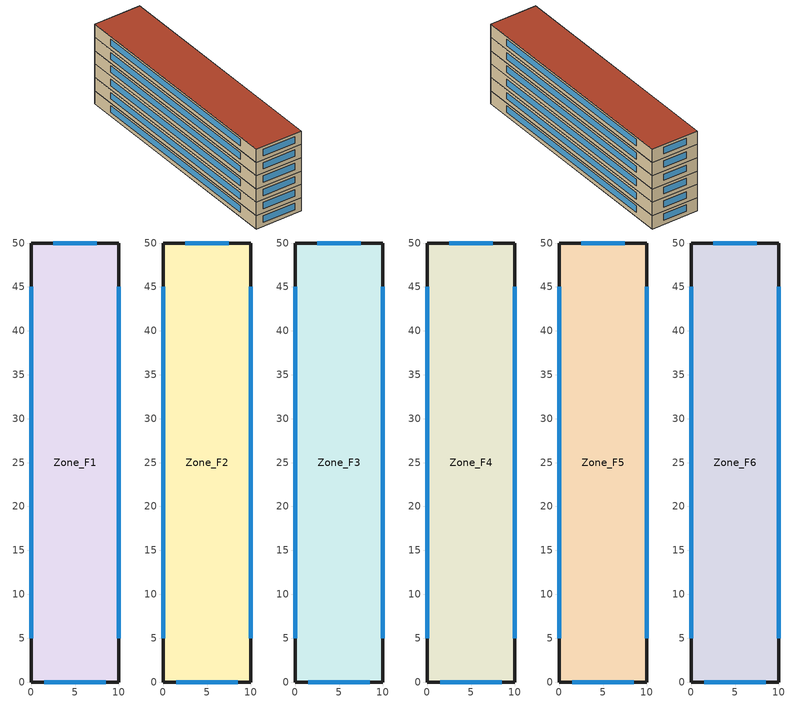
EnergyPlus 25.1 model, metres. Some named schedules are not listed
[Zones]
Zone_F1
 floor ground (Floor_Const): 0,0 0,50 10,50 10,0 z0
 wall outside (Exterior_Wall_Const): 10,50 0,50 0,0 10,0 10,50 z0:2.9
 window (Window_Const): 1.5,0 8.5,0 / 7.5,50 2.5,50 / 10,5 10,45 / 0,45 0,5 z0.9:2.3
Zone_F2
 floor to Zone_F1 (Ceiling_Const): 0,0 0,50 10,50 10,0 z2.9
 wall outside (Exterior_Wall_Const): 10,50 0,50 0,0 10,0 10,50 z2.9:5.8
 window (Window_Const): 1.5,0 8.5,0 / 7.5,50 2.5,50 / 10,5 10,45 / 0,45 0,5 z3.8:5.2
Zone_F3
 floor to Zone_F2 (Ceiling_Const): 0,0 0,50 10,50 10,0 z5.8
 wall outside (Exterior_Wall_Const): 10,50 0,50 0,0 10,0 10,50 z5.8:8.7
 window (Window_Const): 1.5,0 8.5,0 / 7.5,50 2.5,50 / 10,5 10,45 / 0,45 0,5 z6.7:8.1
Zone_F4
 floor to Zone_F3 (Ceiling_Const): 0,0 0,50 10,50 10,0 z8.7
 wall outside (Exterior_Wall_Const): 10,50 0,50 0,0 10,0 10,50 z8.7:11.6
 window (Window_Const): 1.5,0 8.5,0 / 7.5,50 2.5,50 / 10,5 10,45 / 0,45 0,5 z9.6:11
Zone_F5
 floor to Zone_F4 (Ceiling_Const): 0,0 0,50 10,50 10,0 z11.6
 wall outside (Exterior_Wall_Const): 10,50 0,50 0,0 10,0 10,50 z11.6:14.5
 window (Window_Const): 1.5,0 8.5,0 / 7.5,50 2.5,50 / 10,5 10,45 / 0,45 0,5 z12.5:13.9
Zone_F6
 floor to Zone_F5 (Ceiling_Const): 0,0 0,50 10,50 10,0 z14.5
 wall outside (Exterior_Wall_Const): 10,50 0,50 0,0 10,0 10,50 z14.5:17.4
 window (Window_Const): 1.5,0 8.5,0 / 7.5,50 2.5,50 / 10,5 10,45 / 0,45 0,5 z15.4:16.8
 roof outside (Roof_Const): 0,50 0,0 10,0 10,50 z17.4
[BUILDING]
Office: North Axis=0; Terrain=Suburbs; Loads Convergence Tolerance Value=0.04; Temperature Convergence Tolerance Value=0.4; Solar Distribution=FullInteriorAndExterior; Maximum Number of Warmup Days=25; Minimum Number of Warmup Days=6
[SITE:LOCATION]
Beijing_BJ_CHN Design_Conditions: Latitude=39.92; Longitude=116.46; Time Zone=8; Elevation=44; Keep Site Location Information=No
[MATERIAL] Thermal Absorptance=0.9; Solar Absorptance=0.7; Visible Absorptance=0.7
Name | Roughness | Thickness | Conductivity | Density | Specific Heat
Concrete_20cm | MediumRough | 0.2 | 1.73 | 2300 | 880
Gypsum_1.3cm | Smooth | 0.0127 | 0.16 | 785 | 830
[MATERIAL:NOMASS]
EPS_Insulation: Roughness=MediumRough; Thermal Resistance=1.71; Thermal Absorptance=0.9; Solar Absorptance=0.7; Visible Absorptance=0.7
[MATERIAL:AIRGAP]
Roof_AirGap: Thermal Resistance=0.18
[WINDOWMATERIAL:SIMPLEGLAZINGSYSTEM]
SimpleGlazingSystem: UFactor=1.8; Solar Heat Gain Coefficient=0.52; Visible Transmittance=0.65
[CONSTRUCTION]
Exterior_Wall_Const; Floor_Const: Concrete_20cm, EPS_Insulation
Roof_Const: Concrete_20cm, Roof_AirGap, EPS_Insulation
Ceiling_Const: Gypsum_1.3cm, Gypsum_1.3cm
Window_Const: SimpleGlazingSystem
[ZONE] Type=1; Multiplier=1; Ceiling Height=2.9; Volume=autocalculate; Floor Area=500; Zone Inside Convection Algorithm=TARP; Zone Outside Convection Algorithm=DOE-2; Part of Total Floor Area=Yes
Zone_F1; Zone_F2; Zone_F3; Zone_F4; Zone_F5; Zone_F6
[PEOPLE] Number of People Schedule=Office_Occupancy_Schedule; Number of People Calculation Method=People/Area; Number of People=0; People per Floor Area=0.1; Floor Area per Person=0; Fraction Radiant=0.3; Sensible Heat Fraction=autocalculate; Activity Level Schedule=Office_Activity_Schedule; Carbon Dioxide Generation Rate=3.82e-08; Enable ASHRAE 55 Comfort Warnings=No; Mean Radiant Temperature Calculation Type=EnclosureAveraged; Clothing Insulation Calculation Method=ClothingInsulationSchedule; Cold Stress Temperature Threshold=15.56; Heat Stress Temperature Threshold=30
Name | Zone or ZoneList or Space or SpaceList
Zone_F1_People | Zone_F1
Zone_F2_People | Zone_F2
Zone_F3_People | Zone_F3
Zone_F4_People | Zone_F4
Zone_F5_People | Zone_F5
Zone_F6_People | Zone_F6
[LIGHTS] Schedule=Office_Lighting_Schedule; Design Level Calculation Method=Watts/Area; Lighting Level=0; Watts per Floor Area=11; Watts per Person=0; Return Air Fraction=0.2; Fraction Radiant=0.42; Fraction Visible=0.18; Fraction Replaceable=1; EndUse Subcategory=General; Return Air Fraction Calculated from Plenum Temperature=No; Return Air Fraction Function of Plenum Temperature Coefficient 1=0; Return Air Fraction Function of Plenum Temperature Coefficient 2=0
Name | Zone or ZoneList or Space or SpaceList
Zone_F1_Light | Zone_F1
Zone_F2_Light | Zone_F2
Zone_F3_Light | Zone_F3
Zone_F4_Light | Zone_F4
Zone_F5_Light | Zone_F5
Zone_F6_Light | Zone_F6
